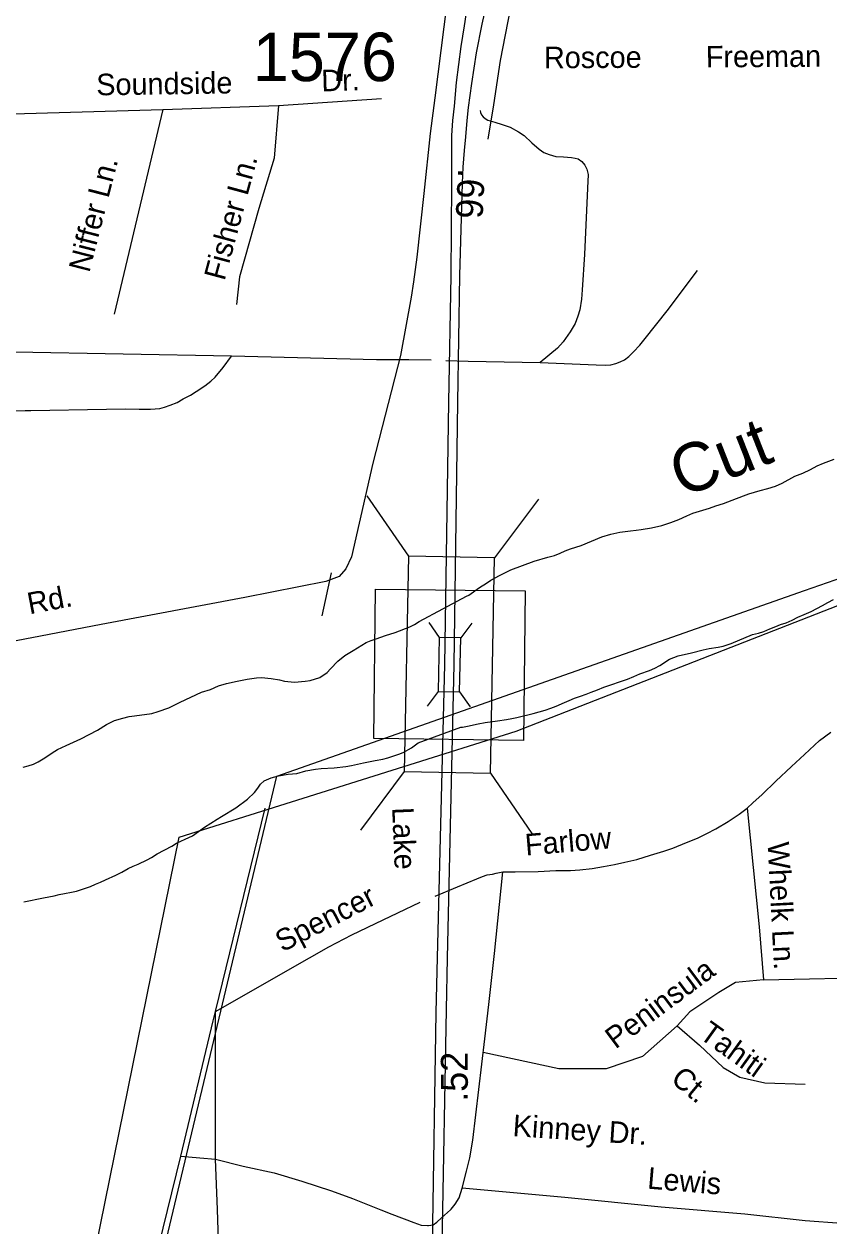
# Model space of a CAD drawing. Extents: x 698898 to 728312, y 20247 to 71559.
# Drawn here: x 710811 to 711558, y 33967 to 35084 of the extents above; entities that cross this region are included whole.
import ezdxf

# ---------------------------------------------------------------- set-up
doc = ezdxf.new("R2010")
doc.units = 0
for name, color, linetype in [('Old_Level_10', 7, 'Continuous'), ('Old_Level_11', 7, 'Continuous'), ('Old_Level_17', 7, 'Continuous'), ('Old_Level_21', 7, 'Continuous'), ('Old_Level_28', 7, 'Continuous'), ('Old_Level_31', 7, 'Continuous'), ('Old_Level_32', 7, 'Continuous'), ('Old_Level_35', 7, 'Continuous'), ('Old_Level_48', 7, 'Continuous'), ('Old_Level_49', 7, 'Continuous'), ('Old_Level_50', 7, 'Continuous'), ('Old_Level_6', 7, 'Continuous'), ('Old_Level_60', 7, 'Continuous'), ('Old_Level_8', 7, 'Continuous')]:
    doc.layers.add(name, color=color, linetype=linetype)

msp = doc.modelspace()

# ---------------------------------------------------------------- linework, layer by layer
at = {"layer": 'Old_Level_28'}
for points in [[(711210.059, 34488.822), (711213.56675, 34732.48875), (711215.4395, 34850.0815), (711217.781, 34935.81625), (711218.52225, 34950.505), (711219.65375, 34966.26875), (711220.8165, 34978.85475), (711221.995, 34993.91), (711223.4, 35006.091), (711226.55175, 35028.208), (711230.89225, 35056.6885), (711236.0435, 35083.39275), (711240.258, 35102.6015), (711245.409, 35126.49475), (711250.09225, 35143.829), (711254.08175, 35159.9695), (711269.2915, 35221.5995), (711275.37925, 35245.02425), (711291.76925, 35313.42475), (711315.80175, 35404.677), (711332.74, 35474.2855)], [(711312.25725, 35472.773), (711294.59475, 35395.96325), (711276.784, 35328.88525), (711261.3305, 35263.29575), (711246.81375, 35205.6705), (711238.17875, 35169.242), (711234.54025, 35155.28575), (711229.4875, 35133.9905), (711226.67775, 35125.08925), (711223.72175, 35111.50975), (711221.805, 35098.24725), (711219.37925, 35081.86375), (711216.3755, 35062.779), (711211.7935, 35029.324), (711209.91925, 35007.319), (711208.55925, 34994.0185), (711207.5755, 34980.08675), (711207.5755, 34968.3635), (711207.4785, 34935.34775), (711207.01025, 34850.0815), (711204.6695, 34732.48875), (711201.214, 34488.3795)], [(711201.214, 34488.3795), (711194.368, 34216.58025), (711192.9635, 34165.51375), (711189.6855, 33949.53675), (711188.749, 33902.687), (711180.83175, 33815.78225), (711179.88975, 33747.59125), (711182.64425, 33686.4265)], [(711194.683, 33724.00325), (711192.45075, 33761.418), (711190.2525, 33823.324), (711199.05125, 33948.59975), (711202.7975, 34168.32475), (711203.73375, 34216.11175), (711210.059, 34488.822)]]:
    msp.add_lwpolyline(points, dxfattribs=at)
at = {"layer": 'Old_Level_31'}
msp.add_lwpolyline([(711275.95225, 34557.297), (711274.38575, 34418.337), (711135.32075, 34419.9045), (711136.88725, 34558.8645)], close=True, dxfattribs=at)
at = {"layer": 'Old_Level_32'}
for points in [[(711312.25725, 35472.773), (711295.87675, 35472.141), (711292.68525, 35470.9585), (711291.1485, 35469.42125), (711287.24125, 35462.41025), (711284.498, 35455.54825), (711255.41075, 35340.69575), (711229.88625, 35232.70075), (711215.369, 35171.6805), (711207.92425, 35138.16475), (711205.79725, 35122.73675), (711203.3575, 35102.94575), (711191.9715, 35015.114), (711187.7175, 34981.9705), (711181.86825, 34926.21725), (711175.487, 34866.95275), (711172.2965, 34844.077), (711170.0835, 34830.02975), (711160.3165, 34775.6), (711134.50725, 34675.7455), (711114.8665, 34588.719)], [(711355.68975, 35468.2425), (711319.08775, 35323.09625), (711292.5005, 35220.42075), (711266.71025, 35121.38075), (711252.8845, 35049.56125), (711246.5035, 35008.59775), (711241.18575, 34976.678)], [(711114.8665, 34588.719), (711109.37175, 34577.547), (711103.34525, 34570.45375), (711090.9375, 34565.843), (711015.78475, 34550.92725), (710882.437, 34525.96375), (710635.5285, 34478.61875), (710513.365, 34452.79425), (710422.17225, 34438.1605), (710380.77475, 34431.514), (710336.45225, 34426.879), (710301.348, 34422.79475), (710248.367, 34413.95825), (710221.24725, 34411.29825), (710189.8735, 34411.29825), (710152.1185, 34413.42625)]]:
    msp.add_lwpolyline(points, dxfattribs=at)
at = {"layer": 'Old_Level_35'}
for p, q in [((711138.014, 34771.852), (711003.227, 34775.236)), ((711168.00675, 34771.64325), (711138.014, 34771.852)), ((711188.63825, 34771.4995), (711168.00675, 34771.64325)), ((711202.37125, 34771.016), (711222.9965, 34770.5745)), ((711222.9965, 34770.5745), (711289.881, 34769.143)), ((711087.475, 34534.064), (711096.21, 34573.824)), ((710988.332, 34166.607), (711034.499, 34355.503)), ((711192.277, 34273.7245), (711213.0665, 34282.37725)), ((711157.6145, 34258.135), (711178.429, 34267.9365)), ((710956.226, 34032.087), (710986.239, 34157.83875)), ((710986.239, 34157.83875), (710988.332, 34166.607)), ((710988.33875, 34157.96425), (710988.332, 34166.607)), ((710988.443, 34029.456), (710988.33875, 34157.96425)), ((711152.15125, 33978.3585), (711172.62575, 33970.56225)), ((711172.62575, 33970.56225), (711179.444, 33967.966))]:
    msp.add_line(p, q, dxfattribs=at)
for points in [[(710714.6405, 34997.701), (710939.56475, 35004.169), (711046.85625, 35008.0495)], [(711046.85625, 35008.0495), (711042.97825, 34958.8935), (711028.759, 34912.32475), (711010.6615, 34848.93925), (711008.07625, 34823.06775)], [(711046.85625, 35008.0495), (711142.51375, 35014.5175)], [(710939.56475, 35004.169), (710894.3215, 34814.0125)], [(711234.0455, 35003.39975), (711234.394, 35001.446), (711235.579, 34999.292), (711236.96, 34997.246), (711238.821, 34995.718), (711241.182, 34994.211), (711247.953, 34992.477), (711254.648, 34990.141), (711261.946, 34987.728), (711269.914, 34983.54), (711274.958, 34979.938), (711282.222, 34973.322), (711289.063, 34967.289), (711293.384, 34964.259), (711298.262, 34962.35), (711304.33, 34960.689), (711311.653, 34960.178), (711318.884, 34959.463), (711322.303, 34958.998), (711325.331, 34958.317), (711328.523, 34956.042), (711331.361, 34952.552), (711333.209, 34948.824), (711334.401, 34943.969), (711333.907, 34931.144), (711330.938, 34869.503), (711328.835, 34836.607), (711328.271, 34828.081), (711326.66, 34818.213), (711324.799, 34812.138), (711322.466, 34805.343), (711317.867, 34797.658), (711311.226, 34788.493), (711305.853, 34782.678), (711289.881, 34769.143)], [(711289.881, 34769.143), (711341.779, 34767.19), (711350.9, 34766.749), (711355.491, 34767.03), (711360.142, 34768.314), (711364.282, 34769.878), (711368.106, 34771.83), (711372.187, 34774.892), (711376.424, 34779.061), (711382.48, 34785.303), (711387.238, 34791.493), (711407.728, 34817.311), (711435.962, 34854.74)], [(711003.227, 34775.236), (710802.011, 34778.699)], [(710803.153, 34724.423), (710811.751, 34724.562), (710817.152, 34724.575), (710887.326, 34725.944), (710905.025, 34726.142), (710917.542, 34725.836), (710928.15, 34725.754), (710936.72, 34726.593), (710941.071, 34727.865), (710946.406, 34729.576), (710952.804, 34732.23), (710958.583, 34735.359), (710965.245, 34738.923), (710970.616, 34742.236), (710978.609, 34747.554), (710984.041, 34751.87), (710988.294, 34755.639), (710995.546, 34764.529), (711003.227, 34775.236)], [(711255.226, 34296.187), (711266.829, 34296.245), (711288.128, 34296.485), (711304.601, 34297.335), (711318.001, 34297.464), (711326.879, 34298.115), (711338.13, 34299.459), (711348.771, 34301.079), (711358.896, 34303.08), (711368.618, 34305.164), (711379.518, 34307.795), (711392.273, 34311.6), (711404.629, 34315.389), (711413.116, 34318.325), (711425.624, 34323.32), (711436.058, 34327.633), (711444.502, 34331.668), (711452.935, 34336.003), (711464.469, 34342.86), (711474.804, 34349.671), (711482.087, 34355.26), (711487.495, 34360.176), (711495.885, 34368.11), (711508.601, 34380.517), (711523.175, 34393.997), (711535.239, 34405.177), (711549.225, 34418.334), (711559.925, 34426.06)], [(711482.087, 34355.26), (711493.343, 34245.09525)], [(711213.0665, 34282.37725), (711230.968, 34289.828), (711236.394, 34291.742), (711240.83, 34293.418), (711245.501, 34294.203), (711249.173, 34294.948), (711255.226, 34296.187)], [(711242.15575, 34173.15), (711247.511, 34220.452), (711255.226, 34296.187)], [(710988.332, 34166.607), (711075.608, 34216.269), (711093.608, 34226.584), (711115.081, 34237.635), (711144.134, 34251.787), (711157.6145, 34258.135)], [(711493.343, 34245.09525), (711497.221, 34195.93925), (711610.97575, 34198.52625), (711610.97575, 34142.9025), (711616.1465, 34105.3885), (711629.073, 34089.86575), (711662.6825, 34075.63625), (711704.04775, 34075.63625), (711733.77925, 34088.572), (711759.6325, 34110.563), (711779.0225, 34124.79225), (711795.82725, 34128.673), (711822.97325, 34120.9115), (711842.36325, 34109.26925), (711868.21675, 34100.21425), (711891.48475, 34100.21425), (711917.338, 34107.97575)], [(711497.221, 34195.93925), (711471.36775, 34193.352), (711455.8555, 34184.297), (711428.7095, 34166.18675), (711417.0755, 34153.251), (711437.75825, 34135.141), (711459.73375, 34114.44375), (711475.24575, 34105.3885), (711498.51375, 34100.21425), (711536.001, 34098.92075)], [(711217.498, 34002.481), (711221.574, 34018.349), (711224.493, 34030.569), (711227.342, 34047.088), (711238.535, 34141.167), (711242.15575, 34173.15)], [(711417.0755, 34153.251), (711384.759, 34124.79225), (711351.1495, 34113.15), (711307.19875, 34113.15)], [(711307.19875, 34113.15), (711237.11, 34128.5805)], [(710842.182, 33565.602), (710891.869, 33769.243), (710931.593, 33931.275), (710956.226, 34032.087)], [(710956.226, 34032.087), (710973.896, 34030.483), (710988.443, 34029.456)], [(710988.443, 34029.456), (711014.209, 34022.97), (711042.871, 34016.598), (711068.689, 34008.814), (711096.148, 33999.993), (711115.737, 33992.863), (711142.068, 33982.198), (711152.15125, 33978.3585)], [(711168.81725, 33555.24725), (711155.44525, 33576.21925), (711146.0065, 33600.15125), (711076.693, 33707.109), (711044.335, 33766.556), (711035.634, 33781.719), (711025.042, 33804.21), (711016.851, 33824.195), (711010.603, 33840.555), (711003.468, 33864.183), (710998.545, 33884.997), (710995.015, 33903.466), (710993.349, 33917.806), (710991.899, 33934.255), (710990.195, 33982.507), (710988.443, 34029.456)], [(711207.257, 33982.93875), (711211.082, 33987.622), (711214.557, 33993.362), (711217.498, 34002.481)], [(711625.962, 33966.98), (711609.837, 33967.444), (711595.311, 33967.972), (711588.295, 33968.295), (711569.638, 33969.559), (711536.019, 33972.234), (711479.856, 33978.321), (711402.367, 33984.867), (711312.681, 33993.733), (711217.498, 34002.481)], [(711198.278, 33974.912), (711206.692, 33982.247), (711207.257, 33982.93875)], [(711179.444, 33967.966), (711185.157, 33967.692), (711186.2415, 33967.856)], [(711186.2415, 33967.856), (711190.528, 33968.504), (711193.837, 33970.835), (711198.278, 33974.912)]]:
    msp.add_lwpolyline(points, dxfattribs=at)
at = {"layer": 'Old_Level_48'}
for points in [[(710954.83625, 34328.40925), (711267.638, 34426.88125), (711605.97825, 34558.9675)], [(710533.81075, 32202.38525), (710738.245, 32972.01125), (710679.236, 32995.062), (710709.601, 33121.885), (710954.83625, 34328.40925)]]:
    msp.add_lwpolyline(points, dxfattribs=at)
at = {"layer": 'Old_Level_49'}
msp.add_lwpolyline([(710292.78375, 32907.33275), (710319.84925, 32892.09975), (710710.6075, 33088.435), (710732.59825, 33073.202), (711045.54325, 34384.92375), (711535.25975, 34557.56325), (711706.11075, 34616.80225)], dxfattribs=at)
at = {"layer": 'Old_Level_50'}
for p, q in [((711129.078, 34645.4905), (711167.60825, 34589.367)), ((711288.29725, 34642.363), (711247.59275, 34587.796)), ((711186.497, 34527.82325), (711196.1295, 34513.79225)), ((711226.3015, 34527.04125), (711216.1255, 34513.3995)), ((711195.1475, 34463.802), (711184.9715, 34450.16025)), ((711215.1435, 34463.40925), (711224.776, 34449.37825)), ((711163.68025, 34389.4055), (711122.97575, 34334.8385)), ((711243.66475, 34387.8345), (711282.195, 34331.711))]:
    msp.add_line(p, q, dxfattribs=at)
msp.add_lwpolyline([(711243.66475, 34387.8345), (711247.59275, 34587.796), (711167.60825, 34589.367), (711163.68025, 34389.4055)], close=True, dxfattribs=at)
msp.add_lwpolyline([(711215.1435, 34463.40925), (711216.1255, 34513.3995), (711196.1295, 34513.79225), (711195.1475, 34463.802), (711215.1435, 34463.40925)], dxfattribs=at)
at = {"layer": 'Old_Level_60'}
for points in [[(710887.22375, 34433.05075), (710894.69125, 34436.67775), (710902.3875, 34438.87225), (710908.17875, 34440.3355), (710913.13175, 34441.15825), (710929.28625, 34443.3835), (710935.1535, 34445.12075), (710945.212, 34448.626), (710950.85075, 34451.36925), (710955.499, 34453.9295), (710965.5575, 34458.3795), (710975.38725, 34462.982), (710983.693, 34465.69475), (710991.23675, 34468.98675), (710998.62825, 34471.05925), (711008.458, 34473.31475), (711017.7545, 34475.296), (711026.44125, 34476.42375), (711031.16575, 34476.759), (711040.08125, 34475.90575), (711047.8535, 34474.473), (711052.578, 34473.31475), (711061.722, 34472.49175), (711071.70425, 34473.31475), (711076.27625, 34473.833), (711085.19175, 34476.7285), (711092.202, 34481.4225), (711095.25, 34484.86675), (711102.108, 34491.93825), (711108.66125, 34497.21125), (711116.129, 34501.69175), (711124.28225, 34506.8735), (711128.321, 34509.0985), (711132.96925, 34510.98825), (711137.54125, 34512.695), (711146.30425, 34515.682), (711155.2195, 34518.54725), (711168.9355, 34523.85075), (711173.279, 34525.9235), (711177.54625, 34528.63625), (711221.51375, 34552.31925), (711223.7235, 34553.2945), (711233.47725, 34560.2135), (711239.95425, 34564.29775), (711243.99275, 34567.102), (711252.07, 34571.36925), (711262.738, 34576.58125), (711284.37875, 34584.5975), (711296.95175, 34588.316), (711303.2765, 34590.023), (711308.458, 34592.09575), (711313.25875, 34594.25975), (711317.983, 34596.18), (711323.0885, 34597.6735), (711327.813, 34599.2585), (711347.244, 34607.4575), (711355.4735, 34609.835), (711363.93175, 34611.66375), (711373.914, 34612.9745), (711379.09575, 34613.37075), (711383.74375, 34614.01075), (711393.345, 34615.74825), (711402.87, 34617.97325), (711411.176, 34620.503), (711418.71975, 34623.551), (711425.95875, 34626.90375), (711431.52125, 34629.22025), (711447.06625, 34634.00575), (711453.00975, 34636.26125), (711460.1725, 34638.42525), (711468.02125, 34641.2905), (711478.84175, 34645.52725), (711483.79475, 34647.173), (711494.08175, 34650.3735), (711501.16825, 34652.17175), (711508.4835, 34654.3055), (711514.50325, 34657.2315), (711526.3905, 34663.63225), (711533.70575, 34666.406), (711540.8685, 34669.97225), (711547.117, 34673.386), (711552.832, 34675.7025), (711562.8905, 34679.543)], [(710859.4105, 34278.212), (710864.05875, 34279.675), (710872.517, 34282.6315), (710876.93675, 34284.73475), (710881.58475, 34286.6855), (710886.233, 34288.88), (710895.98675, 34293.23875), (710901.473, 34295.98175), (710907.493, 34299.30425), (710912.065, 34301.52925), (710916.56075, 34303.4495), (710925.019, 34307.3815), (710929.13375, 34309.6065), (710934.31525, 34312.86775), (710947.879, 34320), (710952.37475, 34322.77375), (710960.2995, 34326.58375), (710967.23375, 34329.72325), (710972.72025, 34333.59425), (710978.359, 34337.709), (710989.9415, 34345.17675), (710994.1325, 34347.5235), (711007.315, 34355.72275), (711018.1355, 34363.861), (711024.765, 34370.018), (711027.813, 34373.88875), (711030.3275, 34377.75975), (711033.528, 34380.86875), (711040.15725, 34383.6425), (711047.01525, 34385.2275), (711056.007, 34386.93425), (711064.008, 34387.544), (711072.39, 34389.9215), (711081.3055, 34391.68925), (711086.71575, 34392.177), (711098.75525, 34392.817), (711109.347, 34394.158), (711114.75725, 34394.981), (711125.8825, 34397.3585), (711136.703, 34399.46175), (711143.71325, 34400.92475), (711148.43775, 34402.083), (711153.2385, 34403.5155), (711158.5725, 34405.49675), (711162.8395, 34407.173), (711170.53575, 34411.47075), (711176.708, 34415.95125), (711216.17975, 34430.49025), (711217.856, 34430.58175), (711222.428, 34431.6485), (711232.41025, 34433.62975), (711238.735, 34435.032), (711250.3935, 34436.556), (711258.6995, 34437.7445), (711263.57625, 34438.537), (711268.3005, 34439.604), (711283.54075, 34443.3225), (711289.027, 34444.7855), (711294.43725, 34446.3705), (711299.8475, 34448.13825), (711304.648, 34450.0585), (711312.573, 34453.41125), (711316.84, 34455.484), (711321.86925, 34457.46525), (711327.20325, 34459.477), (711332.68975, 34461.27525), (711337.1855, 34463.104), (711343.053, 34465.2375), (711348.9965, 34467.7065), (711370.94225, 34475.2045), (711376.88575, 34477.6125), (711382.296, 34480.0205), (711391.51625, 34483.34275), (711396.24075, 34485.324), (711400.889, 34487.79275), (711410.033, 34493.7365), (711417.8815, 34496.876), (711430.4545, 34499.46675), (711441.19875, 34502.54525), (711446.91375, 34503.7645), (711455.06725, 34504.83125), (711459.7155, 34505.71525), (711467.25925, 34508.3365), (711486.91875, 34516.627), (711492.4815, 34517.84625), (711497.4345, 34519.5225), (711503.22575, 34522.022), (711508.55975, 34524.1555), (711513.13175, 34525.832), (711518.3895, 34527.56925), (711523.79975, 34529.7945), (711529.28625, 34532.751), (711535.1535, 34535.31125), (711541.47825, 34537.9325), (711552.07, 34543.5105), (711557.09925, 34546.345), (711562.357, 34549.05775)], [(710809.80425, 34393.5485), (710814.37625, 34394.64575), (710819.32925, 34396.20025), (710823.825, 34398.42525), (710828.47325, 34401.077), (710832.66425, 34404.06425), (710836.85525, 34406.80725), (710841.73225, 34409.703), (710849.657, 34413.574), (710863.29675, 34419.609), (710871.29775, 34423.66275), (710878.84175, 34427.808), (710887.22375, 34433.05075)], [(710810.49, 34268.42775), (710828.702, 34272.1465), (710838.68425, 34273.97525), (710843.25625, 34275.2555), (710848.20925, 34276.20025), (710854.8385, 34277.206), (710859.4105, 34278.212)]]:
    msp.add_lwpolyline(points, dxfattribs=at)

# ---------------------------------------------------------------- texts
at = {"layer": 'Old_Level_10'}
for s, height, rotation, p in [('Roscoe ', 20, 0.34034444, (711293.48, 35042.40325)), ('Freeman', 20, 0.34034444, (711443.74275, 35043.23825)), ('Soundside ', 20, 0.83003333, (710877.902, 35017.3035)), ('Dr.', 20, 1.620175, (711086.94725, 35020.96475)), ('Niffer Ln.', 19.999997, 75.60745556, (710871.2485, 34851.99725)), ('Fisher Ln.', 20, 74.91832222, (710996.8055, 34844.4315)), ('Farlow', 19.999997, 4.82724722, (711276.636, 34311.32375)), ('Whelk Ln.', 20, 272.93280833, (711500.98675, 34323.5685)), ('Spencer', 20, 27.23244722, (711050.535, 34221.28675)), ('Peninsula', 20, 36.63334444, (711359.8225, 34131.0955)), ('Tahiti', 20, 324.28173611, (711436.45175, 34142.5665)), ('Ct.', 20, 320.17552778, (711410.02825, 34101.9385)), ('Kinney Dr.', 19.999997, 356.21994167, (711263.963, 34050.85675)), ('Lewis', 20, 355.25980278, (711388.93025, 34002.06))]:
    msp.add_text(s, height=height, rotation=rotation, dxfattribs=at).set_placement(p)
at = {"layer": 'Old_Level_11'}
msp.add_text('Rd.', height=20, rotation=10.85548056, dxfattribs=at).set_placement((710815.78675, 34535.3125))
at = {"layer": 'Old_Level_17'}
for s, height, rotation, p in [('.66', 24.999998, 267.091475, (711213.79625, 34949.8895)), ('.52', 25.000001, 90.05331389, (711222.7435, 34082.6695))]:
    msp.add_text(s, height=height, rotation=rotation, dxfattribs=at).set_placement(p)
at = {"layer": 'Old_Level_21'}
msp.add_text('Cut', height=45, rotation=21.46191667, dxfattribs=at).set_placement((711421.523, 34643.42875))
at = {"layer": 'Old_Level_6'}
msp.add_text('Lake', height=20, rotation=272.42748889, dxfattribs=at).set_placement((711152.43525, 34355.87275))
at = {"layer": 'Old_Level_8'}
msp.add_text('1576', height=45, dxfattribs=at).set_placement((711023.0255, 35030.55475))

doc.saveas('drawing.dxf')
